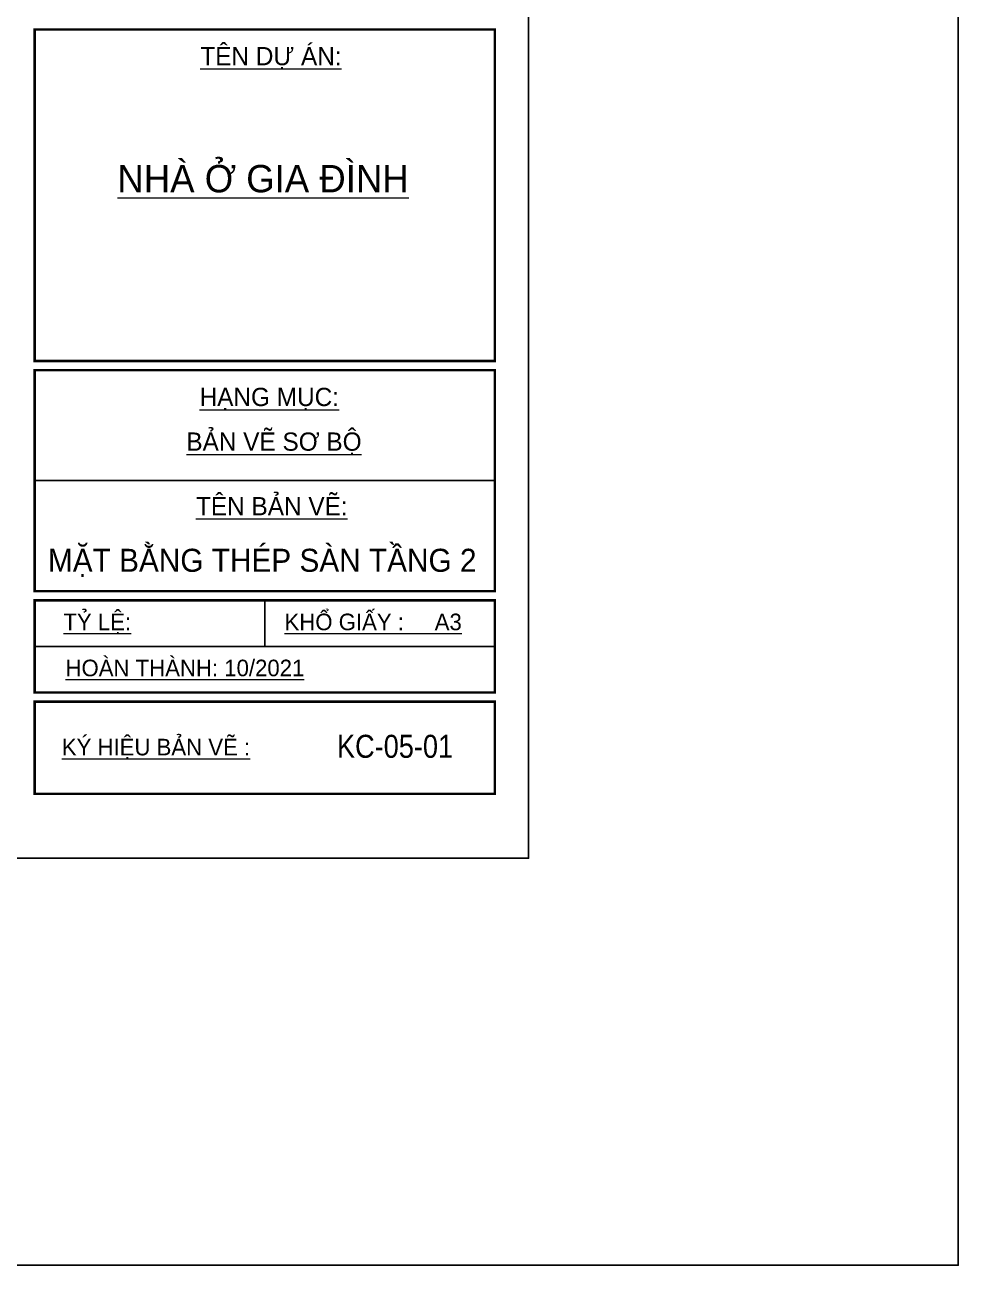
# Model space of a CAD drawing. Extents: x -2098986 to 943, y -1296280 to 73591.
# Drawn here: x -1825063 to -1818977, y -1242099 to -1234018 of the extents above; entities that cross this region are included whole.
import ezdxf
from ezdxf.enums import TextEntityAlignment as Align

# ---------------------------------------------------------------- set-up
doc = ezdxf.new("R2010")
doc.units = 0
doc.header["$LTSCALE"] = 150
doc.layers.get('Defpoints').update_dxf_attribs({"lineweight": 18})
for name, color, linetype, lineweight in [('05.Text', 253, 'Continuous', 18), ('11.Khung bo', 32, 'Continuous', 50), ('12.Khung', 36, 'Continuous', 25), ('G-ANNO-TTLB', 6, 'Continuous', 9), ('KCVN-THAY', 7, 'Continuous', 25)]:
    doc.layers.add(name, color=color, linetype=linetype, lineweight=lineweight)
doc.layers.add('Tpl_Bound', color=1, linetype='Continuous', plot=False)
doc.styles.add('vnarialH', font='')
doc.styles.add('VnAvantH', font='')
doc.styles.get('vnarialH').set_extended_font_data('.VnArialH')
doc.styles.get('VnAvantH').set_extended_font_data('.VnAvantH')

# ---------------------------------------------------------------- blocks, each defined once
blk = doc.blocks.new('*U4')
at = {"layer": 'KCVN-THAY', "color": 140}
blk.add_lwpolyline([(214871.76, 86966.68), (215381.8, 86966.68), (215381.8, 86579.68), (214871.76, 86579.68)], close=True, dxfattribs=at)
blk = doc.blocks.new('100')
at = {"layer": '11.Khung bo', "const_width": 26.7}
for points in [[(1896213, -940540), (1901213, -940540), (1901213, -936940), (1896213, -936940)], [(1896213, -940540), (1901213, -940540), (1901213, -936940), (1896213, -936940)], [(1896213, -940540), (1901213, -940540), (1901213, -936940), (1896213, -936940)], [(1896213, -943040), (1901213, -943040), (1901213, -940640), (1896213, -940640)], [(1896213, -943040), (1901213, -943040), (1901213, -940640), (1896213, -940640)], [(1896213, -943040), (1901213, -943040), (1901213, -940640), (1896213, -940640)], [(1896213, -944140), (1901213, -944140), (1901213, -943140), (1896213, -943140)], [(1896213, -944140), (1901213, -944140), (1901213, -943140), (1896213, -943140)], [(1896213, -944140), (1901213, -944140), (1901213, -943140), (1896213, -943140)], [(1896213, -945240), (1901213, -945240), (1901213, -944240), (1896213, -944240)], [(1896213, -945240), (1901213, -945240), (1901213, -944240), (1896213, -944240)], [(1896213, -945240), (1901213, -945240), (1901213, -944240), (1896213, -944240)]]:
    blk.add_lwpolyline(points, close=True, dxfattribs=at)
at = {"layer": '12.Khung'}
for p, q in [((1901213, -941840), (1896213, -941840)), ((1901213, -941840), (1896213, -941840)), ((1901213, -941840), (1896213, -941840)), ((1898713, -943640), (1898713, -943140)), ((1898713, -943640), (1898713, -943140)), ((1898713, -943640), (1898713, -943140)), ((1901213, -943640), (1896213, -943640)), ((1901213, -943640), (1896213, -943640)), ((1901213, -943640), (1896213, -943640))]:
    blk.add_line(p, q, dxfattribs=at)
blk.add_lwpolyline([(1901579, -945940), (1901579, -916240), (1859580, -916240), (1859580, -945940)], close=True, dxfattribs=at)
blk.add_lwpolyline([(1901579, -945940), (1901579, -916240), (1859580, -916240), (1859580, -945940)], close=True, dxfattribs=at)
blk.add_lwpolyline([(1901579, -945940), (1901579, -916240), (1859580, -916240), (1859580, -945940)], close=True, dxfattribs=at)
at = {"layer": '05.Text', "style": 'VnAvantH'}
for s, height, p in [('%%Utªn Dù ¸N:', 198, (1898013, -937329)), ('%%Unhµ ë gia ®×nh', 297, (1897112, -938709)), ('%%Uh¹ng môc:', 198, (1898005, -941030)), ('%%Uh¹ng môc:', 198, (1898005, -941030)), ('%%Uh¹ng môc:', 198, (1898005, -941030)), ('%%Ub¶n vÏ s¬ bé', 198, (1897861, -941515)), ('%%Ub¶n vÏ s¬ bé', 198, (1897861, -941515)), ('%%Ub¶n vÏ s¬ bé', 198, (1897861, -941515)), ('%%Utªn b¶n vÏ:', 198, (1897966, -942216)), ('%%Utªn b¶n vÏ:', 198, (1897966, -942216)), ('%%Utªn b¶n vÏ:', 198, (1897966, -942216)), ('%%Utû lÖ:', 180, (1896525, -943464)), ('%%UKHæ GIÊY :     A3', 180, (1898928, -943464)), ('%%Uhoµn thµnh: 10/2021', 180, (1896548, -943964)), ('%%Uký hiÖu b¶n vÏ :', 180, (1896508, -944823))]:
    blk.add_text(s, height=height, dxfattribs=at).set_placement(p)

msp = doc.modelspace()

# ---------------------------------------------------------------- linework, layer by layer
at = {"layer": 'Tpl_Bound', "color": 1}
msp.add_lwpolyline([(-1846978.5, -1239447.6), (-1846978.5, -1221627.6), (-1821778.5, -1221627.6), (-1821778.5, -1239447.6)], close=True, dxfattribs=at)

# ---------------------------------------------------------------- block references
at = {"layer": '05.Text', "xscale": 0.6000055114637588, "yscale": 0.6000055114637588, "zscale": 0.6000055114637588}
msp.add_blockref('100', (-2962736.5, -671878.5), dxfattribs=at)
at = {"layer": 'Defpoints', "xscale": 60, "yscale": 60, "zscale": 60}
msp.add_blockref('*U4', (-14741884.9, -6436880), dxfattribs=at)

# ---------------------------------------------------------------- texts
at = {"layer": 'G-ANNO-TTLB', "color": 3, "style": 'vnarialH'}
for s, width, p, p2 in [('mÆt b»ng thÐp sµn tÇng 2', 0.926543, (-1824911.6, -1237581.6), (-1822117.5, -1237581.6)), ('kc-05-01', 0.844492, (-1823027.4, -1238793.6), (-1822270.1, -1238793.6))]:
    msp.add_text(s, height=150, dxfattribs=dict(at, width=width)).set_placement(p, p2, align=Align.FIT)

doc.saveas('drawing.dxf')
